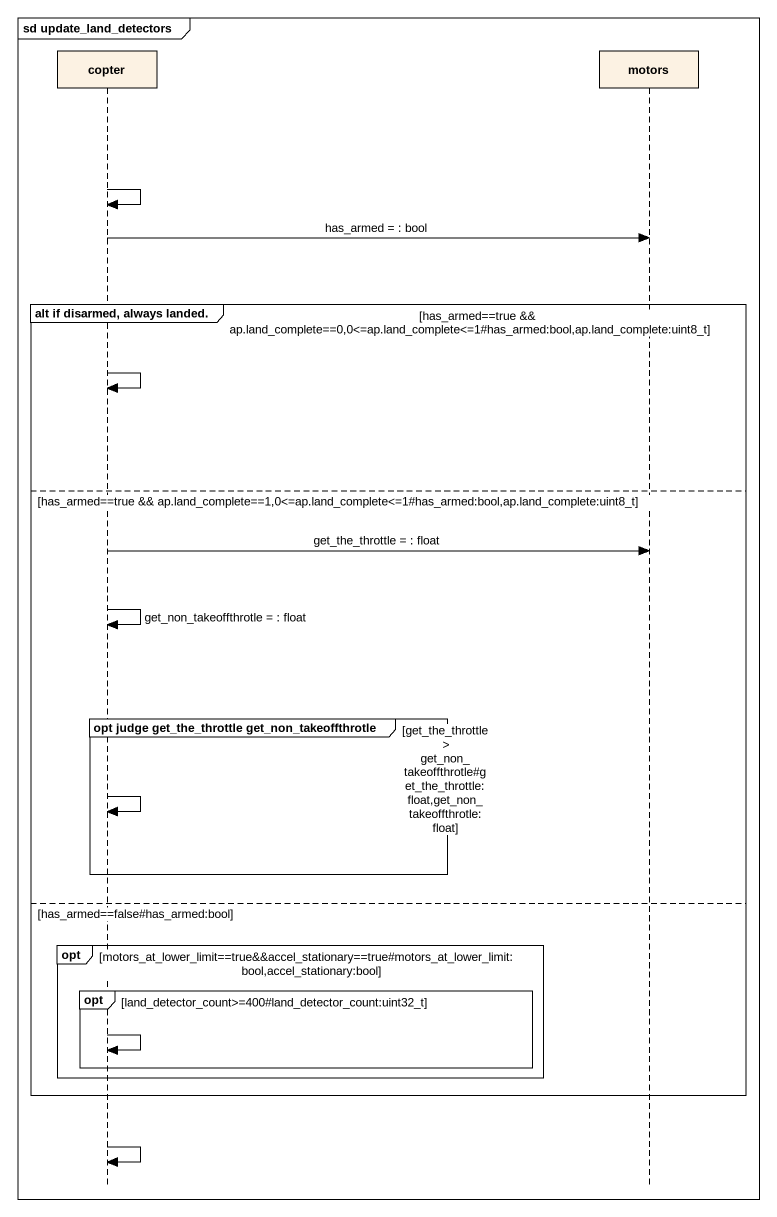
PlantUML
@startuml
mainframe sd update_land_detectors
hide footbox
participant copter
participant motors

copter -> copter
copter -> motors : has_armed = : bool
group alt if disarmed, always landed. [has_armed==true && ap.land_complete==0,0<=ap.land_complete<=1#has_armed:bool,ap.land_complete:uint8_t]
  copter -> copter
else has_armed==true && ap.land_complete==1,0<=ap.land_complete<=1#has_armed:bool,ap.land_complete:uint8_t
  copter -> motors : get_the_throttle = : float
  copter -> copter : get_non_takeoffthrotle = : float
  group opt judge get_the_throttle get_non_takeoffthrotle [get_the_throttle > get_non_takeoffthrotle#get_the_throttle:float,get_non_takeoffthrotle:float]
    copter -> copter
  end
else has_armed==false#has_armed:bool
  opt motors_at_lower_limit==true&&accel_stationary==true#motors_at_lower_limit:bool,accel_stationary:bool
    opt land_detector_count>=400#land_detector_count:uint32_t
      copter -> copter
    end
  end
end
copter -> copter
@enduml
